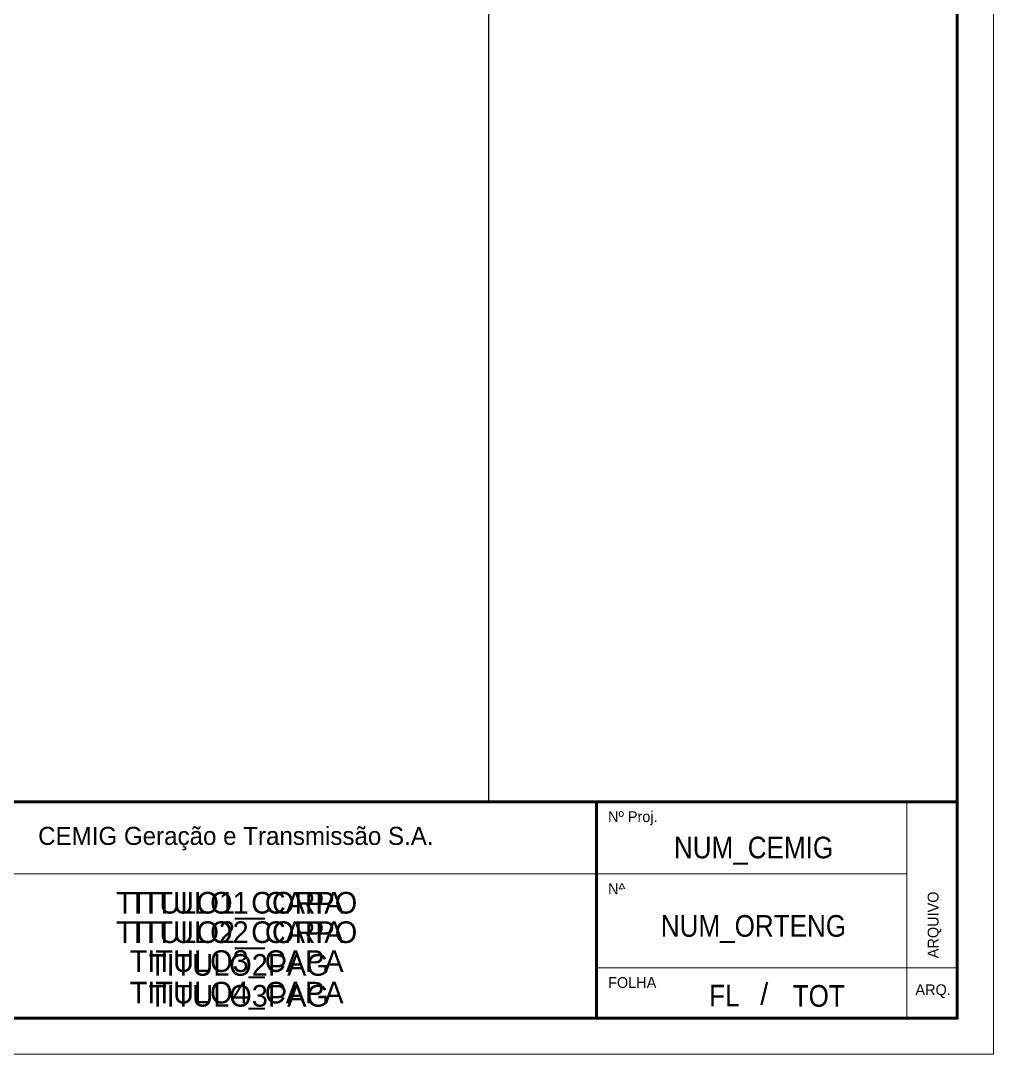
# Model space of a CAD drawing. Header units: millimetres. Extents: x 299 to 719, y 186 to 483.
# Drawn here: x 584.3 to 719.1, y 186 to 329.4 of the extents above; entities that cross this region are included whole.
import ezdxf
from ezdxf.enums import TextEntityAlignment as Align

# ---------------------------------------------------------------- set-up
doc = ezdxf.new("R2010")
doc.units = ezdxf.units.MM
doc.layers.add('-1', color=7, linetype='Continuous', lineweight=0)
doc.layers.add('1', color=7, linetype='Continuous', lineweight=0)
doc.layers.add('-3', color=7, linetype='Continuous')
doc.styles.add('Style-INTL_ENGINEERING', font='INTL_ENGINEERING.shx')
doc.styles.add('Style-WORKING', font='WORKING.shx')

msp = doc.modelspace()

# ---------------------------------------------------------------- linework, layer by layer
at = {"layer": '-1', "color": 7, "linetype": 'Continuous', "lineweight": 70}
for p, q in [((324.12, 221.04), (714.12, 221.04)), ((664.12, 221.04), (664.12, 191.04))]:
    msp.add_line(p, q, dxfattribs=at)
at = {"layer": '-1', "color": 7, "linetype": 'Continuous'}
for p, q in [((707.12, 221.04), (707.12, 191.04)), ((464.12, 211.04), (707.12, 211.04)), ((667.25, 208.99), (667.82, 208.99)), ((664.12, 198.04), (707.12, 198.04)), ((707.12, 198.04), (714.12, 198.04))]:
    msp.add_line(p, q, dxfattribs=at)
at = {"layer": '-1', "color": 7, "linetype": 'Continuous', "flags": 128}
msp.add_lwpolyline([(299.12, 186.04), (719.12, 186.04), (719.12, 483.04), (299.12, 483.04)], close=True, dxfattribs=at)
at = {"layer": '-1', "color": 7, "lineweight": 70, "flags": 128}
msp.add_lwpolyline([(324.12, 191.04), (714.12, 191.04), (714.12, 478.04), (324.12, 478.04)], close=True, dxfattribs=at)
at = {"layer": '-3', "color": 7, "linetype": 'Continuous', "ltscale": 10}
msp.add_line((649.12, 478.04), (649.12, 221.04), dxfattribs=at)
at = {"layer": '1', "color": 7, "linetype": 'Continuous', "lineweight": 70}
for p, q in [((324.12, 221.04), (714.12, 221.04)), ((664.12, 221.04), (664.12, 191.04))]:
    msp.add_line(p, q, dxfattribs=at)
at = {"layer": '1', "color": 7, "linetype": 'Continuous'}
for p, q in [((707.12, 221.04), (707.12, 191.04)), ((464.12, 211.04), (707.12, 211.04)), ((667.25, 208.99), (667.82, 208.99)), ((664.12, 198.04), (707.12, 198.04)), ((707.12, 198.04), (714.12, 198.04))]:
    msp.add_line(p, q, dxfattribs=at)
at = {"layer": '1', "color": 7, "linetype": 'Continuous', "flags": 128}
msp.add_lwpolyline([(299.12, 186.04), (719.12, 186.04), (719.12, 483.04), (299.12, 483.04)], close=True, dxfattribs=at)
at = {"layer": '1', "color": 7, "lineweight": 70, "flags": 128}
msp.add_lwpolyline([(324.12, 191.04), (714.12, 191.04), (714.12, 478.04), (324.12, 478.04)], close=True, dxfattribs=at)

# ---------------------------------------------------------------- texts
at = {"layer": '-1', "color": 7, "linetype": 'Continuous'}
msp.add_text('Nº Proj.', height=1.499, dxfattribs=at).set_placement((665.72, 218.24))
at = {"layer": '-1', "color": 7, "linetype": 'Continuous', "style": 'Style-INTL_ENGINEERING'}
msp.add_text('CEMIG Gera%%231%%227o e Transmiss%%227o S.A.', height=2.5, dxfattribs=at).set_placement((614.12, 216.32), align=Align.MIDDLE_CENTER)
at = {"layer": '-1', "color": 7, "linetype": 'Continuous', "style": 'Style-WORKING'}
for s, p in [('N^ ', (665.72, 208.24)), ('FOLHA', (665.72, 195.24)), ('ARQ.', (708.32, 194.24))]:
    msp.add_text(s, height=1.499, dxfattribs=at).set_placement(p)
at = {"layer": '-1', "color": 7, "insert": (686.81, 195.92), "char_height": 3, "width": 10.0005, "attachment_point": 1}
msp.add_mtext('/', dxfattribs=at)
at = {"layer": '-1', "color": 7, "width": 0.9}
for tag, p in [('NUM_CEMIG', (685.88, 214.71)), ('NUM_ORTENG', (685.87, 203.84)), ('FL', (681.84, 194.17)), ('TOT', (694.92, 194.13))]:
    msp.add_attdef(tag, text='', height=3, dxfattribs=at).set_placement(p, align=Align.MIDDLE_CENTER)
at = {"layer": '-1', "color": 7, "style": 'Style-INTL_ENGINEERING'}
for tag, p in [('TITULO1_CORPO', (614.23, 207.05)), ('TITULO2_CORPO', (614.23, 202.97)), ('TITULO2PAG', (614.54, 198.43)), ('TITULO3PAG', (614.54, 194.15))]:
    msp.add_attdef(tag, text='', height=3, dxfattribs=at).set_placement(p, align=Align.MIDDLE_CENTER)
at = {"layer": '-1', "color": 7, "linetype": 'Continuous', "style": 'Style-WORKING'}
msp.add_attdef('ARQUIVO', text='', height=1.5, rotation=90, dxfattribs=at).set_placement((710.77, 199.36), align=Align.MIDDLE_LEFT)
at = {"layer": '1', "color": 7, "linetype": 'Continuous'}
msp.add_text('Nº Proj.', height=1.499, dxfattribs=at).set_placement((665.72, 218.24))
at = {"layer": '1', "color": 7, "linetype": 'Continuous', "style": 'Style-INTL_ENGINEERING'}
msp.add_text('CEMIG Gera%%231%%227o e Transmiss%%227o S.A.', height=2.5, dxfattribs=at).set_placement((614.12, 216.32), align=Align.MIDDLE_CENTER)
at = {"layer": '1', "color": 7, "linetype": 'Continuous', "style": 'Style-WORKING'}
for s, p in [('N^ ', (665.72, 208.24)), ('FOLHA', (665.72, 195.24)), ('ARQ.', (708.32, 194.24))]:
    msp.add_text(s, height=1.499, dxfattribs=at).set_placement(p)
at = {"layer": '1', "color": 7, "insert": (686.81, 195.91), "char_height": 3, "width": 10.0005, "attachment_point": 1}
msp.add_mtext('/', dxfattribs=at)
at = {"layer": '1', "color": 7, "width": 0.9}
for tag, p in [('NUM_CEMIG', (685.88, 214.71)), ('NUM_ORTENG', (685.87, 203.84)), ('FL', (681.84, 194.18)), ('TOT', (694.92, 194.14))]:
    msp.add_attdef(tag, text='', height=3, dxfattribs=at).set_placement(p, align=Align.MIDDLE_CENTER)
at = {"layer": '1', "color": 7, "style": 'Style-INTL_ENGINEERING'}
for tag, p in [('TITULO1_CAPA', (614.23, 207.05)), ('TITULO2_CAPA', (614.23, 202.97)), ('TITULO3_CAPA', (614.23, 198.96)), ('TITULO4_CAPA', (614.23, 194.59))]:
    msp.add_attdef(tag, text='', height=3, dxfattribs=at).set_placement(p, align=Align.MIDDLE_CENTER)
at = {"layer": '1', "color": 7, "linetype": 'Continuous', "style": 'Style-WORKING'}
msp.add_attdef('ARQUIVO', text='', height=1.5, rotation=90, dxfattribs=at).set_placement((710.77, 199.36), align=Align.MIDDLE_LEFT)

doc.saveas('drawing.dxf')
